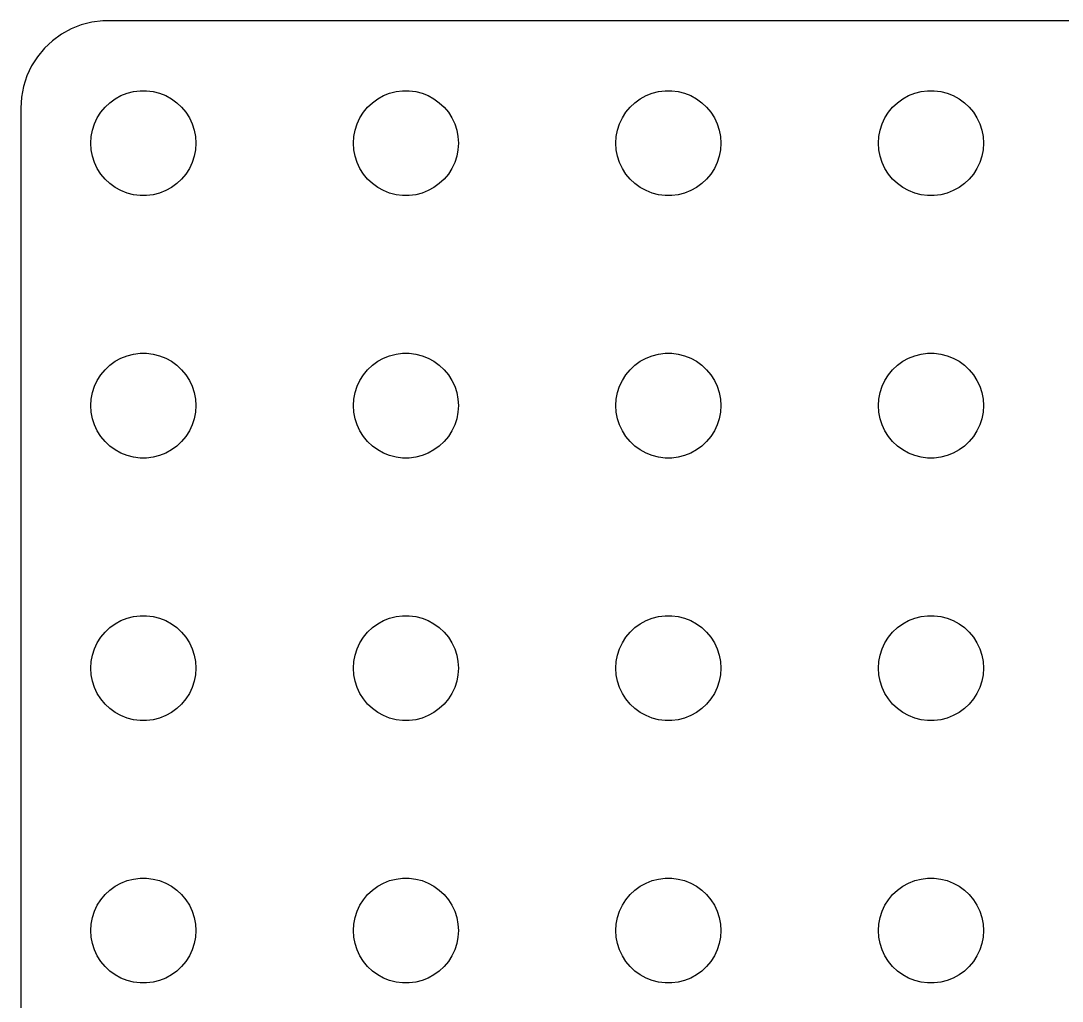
# Model space of a CAD drawing. Header units: metres. Extents: x -29.8 to 29.8, y -26 to 26.
# Drawn here: x -29.75 to 0, y -2.02 to 26 of the extents above; entities that cross this region are included whole.
import ezdxf

# ---------------------------------------------------------------- set-up
doc = ezdxf.new("R2010")
doc.units = ezdxf.units.M

msp = doc.modelspace()

# ---------------------------------------------------------------- linework, layer by layer
for p, q in [((-27.7184, 25.9557), (-28.0225, 25.8776)), ((-27.407, 25.9951), (-27.7184, 25.9557)), ((27.407, 25.9951), (-27.407, 25.9951)), ((-28.5896, 25.6108), (-28.8436, 25.4263)), ((-28.3144, 25.7621), (-28.5896, 25.6108)), ((-28.0225, 25.8776), (-28.3144, 25.7621)), ((-28.8436, 25.4263), (-29.0724, 25.2114)), ((-29.0724, 25.2114), (-29.2725, 24.9695)), ((-29.4408, 24.7044), (-29.5744, 24.4203)), ((-29.2725, 24.9695), (-29.4408, 24.7044)), ((-29.5744, 24.4203), (-29.6714, 24.1217)), ((-29.6714, 24.1217), (-29.7303, 23.8133)), ((-29.7303, 23.8133), (-29.75, 23.5)), ((-27.0537, 23.7665), (-26.8887, 23.8572)), ((-26.8887, 23.8572), (-26.7135, 23.9266)), ((-26.7135, 23.9266), (-26.5311, 23.9734)), ((-26.5311, 23.9734), (-26.3442, 23.997)), ((-26.3442, 23.997), (-26.1558, 23.997)), ((-26.1558, 23.997), (-25.9689, 23.9734)), ((-25.9689, 23.9734), (-25.7865, 23.9266)), ((-25.7865, 23.9266), (-25.6113, 23.8572)), ((-25.6113, 23.8572), (-25.4463, 23.7665)), ((-19.5537, 23.7665), (-19.3887, 23.8572)), ((-19.3887, 23.8572), (-19.2135, 23.9266)), ((-19.2135, 23.9266), (-19.0311, 23.9734)), ((-19.0311, 23.9734), (-18.8442, 23.997)), ((-18.8442, 23.997), (-18.6558, 23.997)), ((-18.6558, 23.997), (-18.4689, 23.9734)), ((-18.4689, 23.9734), (-18.2865, 23.9266)), ((-18.2865, 23.9266), (-18.1113, 23.8572)), ((-18.1113, 23.8572), (-17.9463, 23.7665)), ((-12.0537, 23.7665), (-11.8887, 23.8572)), ((-11.8887, 23.8572), (-11.7135, 23.9266)), ((-11.7135, 23.9266), (-11.5311, 23.9734)), ((-11.5311, 23.9734), (-11.3442, 23.997)), ((-11.3442, 23.997), (-11.1558, 23.997)), ((-11.1558, 23.997), (-10.9689, 23.9734)), ((-10.9689, 23.9734), (-10.7865, 23.9266)), ((-10.7865, 23.9266), (-10.6113, 23.8572)), ((-10.6113, 23.8572), (-10.4463, 23.7665)), ((-4.55373, 23.7665), (-4.38866, 23.8572)), ((-4.38866, 23.8572), (-4.21352, 23.9266)), ((-4.21352, 23.9266), (-4.03107, 23.9734)), ((-4.03107, 23.9734), (-3.84418, 23.997)), ((-3.84418, 23.997), (-3.65581, 23.997)), ((-3.65581, 23.997), (-3.46892, 23.9734)), ((-3.46892, 23.9734), (-3.28647, 23.9266)), ((-3.28647, 23.9266), (-3.11133, 23.8572)), ((-3.11133, 23.8572), (-2.94626, 23.7665)), ((-27.4635, 23.3817), (-27.3434, 23.5268)), ((-27.3434, 23.5268), (-27.2061, 23.6558)), ((-27.2061, 23.6558), (-27.0537, 23.7665)), ((-25.4463, 23.7665), (-25.2939, 23.6558)), ((-25.2939, 23.6558), (-25.1565, 23.5268)), ((-25.1565, 23.5268), (-25.0365, 23.3817)), ((-19.9635, 23.3817), (-19.8434, 23.5268)), ((-19.8434, 23.5268), (-19.7061, 23.6558)), ((-19.7061, 23.6558), (-19.5537, 23.7665)), ((-17.9463, 23.7665), (-17.7939, 23.6558)), ((-17.7939, 23.6558), (-17.6565, 23.5268)), ((-17.6565, 23.5268), (-17.5365, 23.3817)), ((-12.4635, 23.3817), (-12.3434, 23.5268)), ((-12.3434, 23.5268), (-12.2061, 23.6558)), ((-12.2061, 23.6558), (-12.0537, 23.7665)), ((-10.4463, 23.7665), (-10.2939, 23.6558)), ((-10.2939, 23.6558), (-10.1565, 23.5268)), ((-10.1565, 23.5268), (-10.0365, 23.3817)), ((-4.96352, 23.3817), (-4.84344, 23.5268)), ((-4.84344, 23.5268), (-4.70613, 23.6558)), ((-4.70613, 23.6558), (-4.55373, 23.7665)), ((-2.94626, 23.7665), (-2.79385, 23.6558)), ((-2.79385, 23.6558), (-2.65654, 23.5268)), ((-2.65654, 23.5268), (-2.53647, 23.3817)), ((-29.75, 23.5), (-29.75, -23.5)), ((-27.6447, 23.0522), (-27.5645, 23.2226)), ((-27.5645, 23.2226), (-27.4635, 23.3817)), ((-25.0365, 23.3817), (-24.9355, 23.2226)), ((-24.9355, 23.2226), (-24.8553, 23.0522)), ((-20.1447, 23.0522), (-20.0645, 23.2226)), ((-20.0645, 23.2226), (-19.9635, 23.3817)), ((-17.5365, 23.3817), (-17.4355, 23.2226)), ((-17.4355, 23.2226), (-17.3553, 23.0522)), ((-12.6447, 23.0522), (-12.5645, 23.2226)), ((-12.5645, 23.2226), (-12.4635, 23.3817)), ((-10.0365, 23.3817), (-9.93553, 23.2226)), ((-9.93553, 23.2226), (-9.85533, 23.0522)), ((-5.14465, 23.0522), (-5.06445, 23.2226)), ((-5.06445, 23.2226), (-4.96352, 23.3817)), ((-2.53647, 23.3817), (-2.43553, 23.2226)), ((-2.43553, 23.2226), (-2.35533, 23.0522)), ((-27.7029, 22.873), (-27.6447, 23.0522)), ((-24.8553, 23.0522), (-24.7971, 22.873)), ((-20.2029, 22.873), (-20.1447, 23.0522)), ((-17.3553, 23.0522), (-17.2971, 22.873)), ((-12.7029, 22.873), (-12.6447, 23.0522)), ((-9.85533, 23.0522), (-9.79712, 22.873)), ((-5.20287, 22.873), (-5.14465, 23.0522)), ((-2.35533, 23.0522), (-2.29712, 22.873)), ((-27.75, 22.5), (-27.7382, 22.688)), ((-27.7382, 22.688), (-27.7029, 22.873)), ((-24.7971, 22.873), (-24.7618, 22.688)), ((-24.7618, 22.688), (-24.75, 22.5)), ((-20.25, 22.5), (-20.2382, 22.688)), ((-20.2382, 22.688), (-20.2029, 22.873)), ((-17.2971, 22.873), (-17.2618, 22.688)), ((-17.2618, 22.688), (-17.25, 22.5)), ((-12.75, 22.5), (-12.7382, 22.688)), ((-12.7382, 22.688), (-12.7029, 22.873)), ((-9.79712, 22.873), (-9.76183, 22.688)), ((-9.76183, 22.688), (-9.75, 22.5)), ((-5.25, 22.5), (-5.23816, 22.688)), ((-5.23816, 22.688), (-5.20287, 22.873)), ((-2.29712, 22.873), (-2.26183, 22.688)), ((-2.26183, 22.688), (-2.25, 22.5)), ((-27.7382, 22.312), (-27.75, 22.5)), ((-24.75, 22.5), (-24.7618, 22.312)), ((-20.2382, 22.312), (-20.25, 22.5)), ((-17.25, 22.5), (-17.2618, 22.312)), ((-12.7382, 22.312), (-12.75, 22.5)), ((-9.75, 22.5), (-9.76183, 22.312)), ((-5.23816, 22.312), (-5.25, 22.5)), ((-2.25, 22.5), (-2.26183, 22.312)), ((-27.7029, 22.127), (-27.7382, 22.312)), ((-27.6447, 21.9478), (-27.7029, 22.127)), ((-24.7971, 22.127), (-24.8553, 21.9478)), ((-24.7618, 22.312), (-24.7971, 22.127)), ((-20.2029, 22.127), (-20.2382, 22.312)), ((-20.1447, 21.9478), (-20.2029, 22.127)), ((-17.2971, 22.127), (-17.3553, 21.9478)), ((-17.2618, 22.312), (-17.2971, 22.127)), ((-12.7029, 22.127), (-12.7382, 22.312)), ((-12.6447, 21.9478), (-12.7029, 22.127)), ((-9.79712, 22.127), (-9.85533, 21.9478)), ((-9.76183, 22.312), (-9.79712, 22.127)), ((-5.20287, 22.127), (-5.23816, 22.312)), ((-5.14465, 21.9478), (-5.20287, 22.127)), ((-2.29712, 22.127), (-2.35533, 21.9478)), ((-2.26183, 22.312), (-2.29712, 22.127)), ((-27.5645, 21.7774), (-27.6447, 21.9478)), ((-27.4635, 21.6183), (-27.5645, 21.7774)), ((-24.9355, 21.7774), (-25.0365, 21.6183)), ((-24.8553, 21.9478), (-24.9355, 21.7774)), ((-20.0645, 21.7774), (-20.1447, 21.9478)), ((-19.9635, 21.6183), (-20.0645, 21.7774)), ((-17.4355, 21.7774), (-17.5365, 21.6183)), ((-17.3553, 21.9478), (-17.4355, 21.7774)), ((-12.5645, 21.7774), (-12.6447, 21.9478)), ((-12.4635, 21.6183), (-12.5645, 21.7774)), ((-9.93553, 21.7774), (-10.0365, 21.6183)), ((-9.85533, 21.9478), (-9.93553, 21.7774)), ((-5.06445, 21.7774), (-5.14465, 21.9478)), ((-4.96352, 21.6183), (-5.06445, 21.7774)), ((-2.43553, 21.7774), (-2.53647, 21.6183)), ((-2.35533, 21.9478), (-2.43553, 21.7774)), ((-27.3434, 21.4732), (-27.4635, 21.6183)), ((-27.2061, 21.3442), (-27.3434, 21.4732)), ((-25.1565, 21.4732), (-25.2939, 21.3442)), ((-25.0365, 21.6183), (-25.1565, 21.4732)), ((-19.8434, 21.4732), (-19.9635, 21.6183)), ((-19.7061, 21.3442), (-19.8434, 21.4732)), ((-17.6565, 21.4732), (-17.7939, 21.3442)), ((-17.5365, 21.6183), (-17.6565, 21.4732)), ((-12.3434, 21.4732), (-12.4635, 21.6183)), ((-12.2061, 21.3442), (-12.3434, 21.4732)), ((-10.1565, 21.4732), (-10.2939, 21.3442)), ((-10.0365, 21.6183), (-10.1565, 21.4732)), ((-4.84344, 21.4732), (-4.96352, 21.6183)), ((-4.70613, 21.3442), (-4.84344, 21.4732)), ((-2.65654, 21.4732), (-2.79385, 21.3442)), ((-2.53647, 21.6183), (-2.65654, 21.4732)), ((-27.0537, 21.2335), (-27.2061, 21.3442)), ((-26.8887, 21.1427), (-27.0537, 21.2335)), ((-26.7135, 21.0734), (-26.8887, 21.1427)), ((-25.6113, 21.1427), (-25.7865, 21.0734)), ((-25.4463, 21.2335), (-25.6113, 21.1427)), ((-25.2939, 21.3442), (-25.4463, 21.2335)), ((-19.5537, 21.2335), (-19.7061, 21.3442)), ((-19.3887, 21.1427), (-19.5537, 21.2335)), ((-19.2135, 21.0734), (-19.3887, 21.1427)), ((-18.1113, 21.1427), (-18.2865, 21.0734)), ((-17.9463, 21.2335), (-18.1113, 21.1427)), ((-17.7939, 21.3442), (-17.9463, 21.2335)), ((-12.0537, 21.2335), (-12.2061, 21.3442)), ((-11.8887, 21.1427), (-12.0537, 21.2335)), ((-11.7135, 21.0734), (-11.8887, 21.1427)), ((-10.6113, 21.1427), (-10.7865, 21.0734)), ((-10.4463, 21.2335), (-10.6113, 21.1427)), ((-10.2939, 21.3442), (-10.4463, 21.2335)), ((-4.55373, 21.2335), (-4.70613, 21.3442)), ((-4.38866, 21.1427), (-4.55373, 21.2335)), ((-4.21352, 21.0734), (-4.38866, 21.1427)), ((-3.11133, 21.1427), (-3.28647, 21.0734)), ((-2.94626, 21.2335), (-3.11133, 21.1427)), ((-2.79385, 21.3442), (-2.94626, 21.2335)), ((-26.5311, 21.0266), (-26.7135, 21.0734)), ((-26.3442, 21.003), (-26.5311, 21.0266)), ((-26.1558, 21.003), (-26.3442, 21.003)), ((-25.9689, 21.0266), (-26.1558, 21.003)), ((-25.7865, 21.0734), (-25.9689, 21.0266)), ((-19.0311, 21.0266), (-19.2135, 21.0734)), ((-18.8442, 21.003), (-19.0311, 21.0266)), ((-18.6558, 21.003), (-18.8442, 21.003)), ((-18.4689, 21.0266), (-18.6558, 21.003)), ((-18.2865, 21.0734), (-18.4689, 21.0266)), ((-11.5311, 21.0266), (-11.7135, 21.0734)), ((-11.3442, 21.003), (-11.5311, 21.0266)), ((-11.1558, 21.003), (-11.3442, 21.003)), ((-10.9689, 21.0266), (-11.1558, 21.003)), ((-10.7865, 21.0734), (-10.9689, 21.0266)), ((-4.03107, 21.0266), (-4.21352, 21.0734)), ((-3.84418, 21.003), (-4.03107, 21.0266)), ((-3.65581, 21.003), (-3.84418, 21.003)), ((-3.46892, 21.0266), (-3.65581, 21.003)), ((-3.28647, 21.0734), (-3.46892, 21.0266)), ((-26.8887, 16.3572), (-26.7135, 16.4266)), ((-26.7135, 16.4266), (-26.5311, 16.4734)), ((-26.5311, 16.4734), (-26.3442, 16.497)), ((-26.3442, 16.497), (-26.1558, 16.497)), ((-26.1558, 16.497), (-25.9689, 16.4734)), ((-25.9689, 16.4734), (-25.7865, 16.4266)), ((-25.7865, 16.4266), (-25.6113, 16.3572)), ((-19.3887, 16.3572), (-19.2135, 16.4266)), ((-19.2135, 16.4266), (-19.0311, 16.4734)), ((-19.0311, 16.4734), (-18.8442, 16.497)), ((-18.8442, 16.497), (-18.6558, 16.497)), ((-18.6558, 16.497), (-18.4689, 16.4734)), ((-18.4689, 16.4734), (-18.2865, 16.4266)), ((-18.2865, 16.4266), (-18.1113, 16.3572)), ((-11.8887, 16.3572), (-11.7135, 16.4266)), ((-11.7135, 16.4266), (-11.5311, 16.4734)), ((-11.5311, 16.4734), (-11.3442, 16.497)), ((-11.3442, 16.497), (-11.1558, 16.497)), ((-11.1558, 16.497), (-10.9689, 16.4734)), ((-10.9689, 16.4734), (-10.7865, 16.4266)), ((-10.7865, 16.4266), (-10.6113, 16.3572)), ((-4.38866, 16.3572), (-4.21352, 16.4266)), ((-4.21352, 16.4266), (-4.03107, 16.4734)), ((-4.03107, 16.4734), (-3.84418, 16.497)), ((-3.84418, 16.497), (-3.65581, 16.497)), ((-3.65581, 16.497), (-3.46892, 16.4734)), ((-3.46892, 16.4734), (-3.28647, 16.4266)), ((-3.28647, 16.4266), (-3.11133, 16.3572)), ((-27.3434, 16.0268), (-27.2061, 16.1558)), ((-27.2061, 16.1558), (-27.0537, 16.2665)), ((-27.0537, 16.2665), (-26.8887, 16.3572)), ((-25.6113, 16.3572), (-25.4463, 16.2665)), ((-25.4463, 16.2665), (-25.2939, 16.1558)), ((-25.2939, 16.1558), (-25.1565, 16.0268)), ((-19.8434, 16.0268), (-19.7061, 16.1558)), ((-19.7061, 16.1558), (-19.5537, 16.2665)), ((-19.5537, 16.2665), (-19.3887, 16.3572)), ((-18.1113, 16.3572), (-17.9463, 16.2665)), ((-17.9463, 16.2665), (-17.7939, 16.1558)), ((-17.7939, 16.1558), (-17.6565, 16.0268)), ((-12.3434, 16.0268), (-12.2061, 16.1558)), ((-12.2061, 16.1558), (-12.0537, 16.2665)), ((-12.0537, 16.2665), (-11.8887, 16.3572)), ((-10.6113, 16.3572), (-10.4463, 16.2665)), ((-10.4463, 16.2665), (-10.2939, 16.1558)), ((-10.2939, 16.1558), (-10.1565, 16.0268)), ((-4.84344, 16.0268), (-4.70613, 16.1558)), ((-4.70613, 16.1558), (-4.55373, 16.2665)), ((-4.55373, 16.2665), (-4.38866, 16.3572)), ((-3.11133, 16.3572), (-2.94626, 16.2665)), ((-2.94626, 16.2665), (-2.79385, 16.1558)), ((-2.79385, 16.1558), (-2.65654, 16.0268)), ((-27.5645, 15.7226), (-27.4635, 15.8817)), ((-27.4635, 15.8817), (-27.3434, 16.0268)), ((-25.1565, 16.0268), (-25.0365, 15.8817)), ((-25.0365, 15.8817), (-24.9355, 15.7226)), ((-20.0645, 15.7226), (-19.9635, 15.8817)), ((-19.9635, 15.8817), (-19.8434, 16.0268)), ((-17.6565, 16.0268), (-17.5365, 15.8817)), ((-17.5365, 15.8817), (-17.4355, 15.7226)), ((-12.5645, 15.7226), (-12.4635, 15.8817)), ((-12.4635, 15.8817), (-12.3434, 16.0268)), ((-10.1565, 16.0268), (-10.0365, 15.8817)), ((-10.0365, 15.8817), (-9.93553, 15.7226)), ((-5.06445, 15.7226), (-4.96352, 15.8817)), ((-4.96352, 15.8817), (-4.84344, 16.0268)), ((-2.65654, 16.0268), (-2.53647, 15.8817)), ((-2.53647, 15.8817), (-2.43553, 15.7226)), ((-27.7029, 15.373), (-27.6447, 15.5522)), ((-27.6447, 15.5522), (-27.5645, 15.7226)), ((-24.9355, 15.7226), (-24.8553, 15.5522)), ((-24.8553, 15.5522), (-24.7971, 15.373)), ((-20.2029, 15.373), (-20.1447, 15.5522)), ((-20.1447, 15.5522), (-20.0645, 15.7226)), ((-17.4355, 15.7226), (-17.3553, 15.5522)), ((-17.3553, 15.5522), (-17.2971, 15.373)), ((-12.7029, 15.373), (-12.6447, 15.5522)), ((-12.6447, 15.5522), (-12.5645, 15.7226)), ((-9.93553, 15.7226), (-9.85533, 15.5522)), ((-9.85533, 15.5522), (-9.79712, 15.373)), ((-5.20287, 15.373), (-5.14465, 15.5522)), ((-5.14465, 15.5522), (-5.06445, 15.7226)), ((-2.43553, 15.7226), (-2.35533, 15.5522)), ((-2.35533, 15.5522), (-2.29712, 15.373)), ((-27.75, 15), (-27.7382, 15.188)), ((-27.7382, 15.188), (-27.7029, 15.373)), ((-24.7971, 15.373), (-24.7618, 15.188)), ((-24.7618, 15.188), (-24.75, 15)), ((-20.25, 15), (-20.2382, 15.188)), ((-20.2382, 15.188), (-20.2029, 15.373)), ((-17.2971, 15.373), (-17.2618, 15.188)), ((-17.2618, 15.188), (-17.25, 15)), ((-12.75, 15), (-12.7382, 15.188)), ((-12.7382, 15.188), (-12.7029, 15.373)), ((-9.79712, 15.373), (-9.76183, 15.188)), ((-9.76183, 15.188), (-9.75, 15)), ((-5.25, 15), (-5.23816, 15.188)), ((-5.23816, 15.188), (-5.20287, 15.373)), ((-2.29712, 15.373), (-2.26183, 15.188)), ((-2.26183, 15.188), (-2.25, 15)), ((-27.7382, 14.812), (-27.75, 15)), ((-24.75, 15), (-24.7618, 14.812)), ((-20.2382, 14.812), (-20.25, 15)), ((-17.25, 15), (-17.2618, 14.812)), ((-12.7382, 14.812), (-12.75, 15)), ((-9.75, 15), (-9.76183, 14.812)), ((-5.23816, 14.812), (-5.25, 15)), ((-2.25, 15), (-2.26183, 14.812)), ((-27.7029, 14.627), (-27.7382, 14.812)), ((-27.6447, 14.4478), (-27.7029, 14.627)), ((-24.7971, 14.627), (-24.8553, 14.4478)), ((-24.7618, 14.812), (-24.7971, 14.627)), ((-20.2029, 14.627), (-20.2382, 14.812)), ((-20.1447, 14.4478), (-20.2029, 14.627)), ((-17.2971, 14.627), (-17.3553, 14.4478)), ((-17.2618, 14.812), (-17.2971, 14.627)), ((-12.7029, 14.627), (-12.7382, 14.812)), ((-12.6447, 14.4478), (-12.7029, 14.627)), ((-9.79712, 14.627), (-9.85533, 14.4478)), ((-9.76183, 14.812), (-9.79712, 14.627)), ((-5.20287, 14.627), (-5.23816, 14.812)), ((-5.14465, 14.4478), (-5.20287, 14.627)), ((-2.29712, 14.627), (-2.35533, 14.4478)), ((-2.26183, 14.812), (-2.29712, 14.627)), ((-27.5645, 14.2774), (-27.6447, 14.4478)), ((-24.8553, 14.4478), (-24.9355, 14.2774)), ((-20.0645, 14.2774), (-20.1447, 14.4478)), ((-17.3553, 14.4478), (-17.4355, 14.2774)), ((-12.5645, 14.2774), (-12.6447, 14.4478)), ((-9.85533, 14.4478), (-9.93553, 14.2774)), ((-5.06445, 14.2774), (-5.14465, 14.4478)), ((-2.35533, 14.4478), (-2.43553, 14.2774)), ((-27.4635, 14.1183), (-27.5645, 14.2774)), ((-27.3434, 13.9732), (-27.4635, 14.1183)), ((-25.0365, 14.1183), (-25.1565, 13.9732)), ((-24.9355, 14.2774), (-25.0365, 14.1183)), ((-19.9635, 14.1183), (-20.0645, 14.2774)), ((-19.8434, 13.9732), (-19.9635, 14.1183)), ((-17.5365, 14.1183), (-17.6565, 13.9732)), ((-17.4355, 14.2774), (-17.5365, 14.1183)), ((-12.4635, 14.1183), (-12.5645, 14.2774)), ((-12.3434, 13.9732), (-12.4635, 14.1183)), ((-10.0365, 14.1183), (-10.1565, 13.9732)), ((-9.93553, 14.2774), (-10.0365, 14.1183)), ((-4.96352, 14.1183), (-5.06445, 14.2774)), ((-4.84344, 13.9732), (-4.96352, 14.1183)), ((-2.53647, 14.1183), (-2.65654, 13.9732)), ((-2.43553, 14.2774), (-2.53647, 14.1183)), ((-27.2061, 13.8442), (-27.3434, 13.9732)), ((-27.0537, 13.7335), (-27.2061, 13.8442)), ((-26.8887, 13.6427), (-27.0537, 13.7335)), ((-25.4463, 13.7335), (-25.6113, 13.6427)), ((-25.2939, 13.8442), (-25.4463, 13.7335)), ((-25.1565, 13.9732), (-25.2939, 13.8442)), ((-19.7061, 13.8442), (-19.8434, 13.9732)), ((-19.5537, 13.7335), (-19.7061, 13.8442)), ((-19.3887, 13.6427), (-19.5537, 13.7335)), ((-17.9463, 13.7335), (-18.1113, 13.6427)), ((-17.7939, 13.8442), (-17.9463, 13.7335)), ((-17.6565, 13.9732), (-17.7939, 13.8442)), ((-12.2061, 13.8442), (-12.3434, 13.9732)), ((-12.0537, 13.7335), (-12.2061, 13.8442)), ((-11.8887, 13.6427), (-12.0537, 13.7335)), ((-10.4463, 13.7335), (-10.6113, 13.6427)), ((-10.2939, 13.8442), (-10.4463, 13.7335)), ((-10.1565, 13.9732), (-10.2939, 13.8442)), ((-4.70613, 13.8442), (-4.84344, 13.9732)), ((-4.55373, 13.7335), (-4.70613, 13.8442)), ((-4.38866, 13.6427), (-4.55373, 13.7335)), ((-2.94626, 13.7335), (-3.11133, 13.6427)), ((-2.79385, 13.8442), (-2.94626, 13.7335)), ((-2.65654, 13.9732), (-2.79385, 13.8442)), ((-26.7135, 13.5734), (-26.8887, 13.6427)), ((-26.5311, 13.5266), (-26.7135, 13.5734)), ((-26.3442, 13.5029), (-26.5311, 13.5266)), ((-26.1558, 13.5029), (-26.3442, 13.5029)), ((-25.9689, 13.5266), (-26.1558, 13.5029)), ((-25.7865, 13.5734), (-25.9689, 13.5266)), ((-25.6113, 13.6427), (-25.7865, 13.5734)), ((-19.2135, 13.5734), (-19.3887, 13.6427)), ((-19.0311, 13.5266), (-19.2135, 13.5734)), ((-18.8442, 13.5029), (-19.0311, 13.5266)), ((-18.6558, 13.5029), (-18.8442, 13.5029)), ((-18.4689, 13.5266), (-18.6558, 13.5029)), ((-18.2865, 13.5734), (-18.4689, 13.5266)), ((-18.1113, 13.6427), (-18.2865, 13.5734)), ((-11.7135, 13.5734), (-11.8887, 13.6427)), ((-11.5311, 13.5266), (-11.7135, 13.5734)), ((-11.3442, 13.5029), (-11.5311, 13.5266)), ((-11.1558, 13.5029), (-11.3442, 13.5029)), ((-10.9689, 13.5266), (-11.1558, 13.5029)), ((-10.7865, 13.5734), (-10.9689, 13.5266)), ((-10.6113, 13.6427), (-10.7865, 13.5734)), ((-4.21352, 13.5734), (-4.38866, 13.6427)), ((-4.03107, 13.5266), (-4.21352, 13.5734)), ((-3.84418, 13.5029), (-4.03107, 13.5266)), ((-3.65581, 13.5029), (-3.84418, 13.5029)), ((-3.46892, 13.5266), (-3.65581, 13.5029)), ((-3.28647, 13.5734), (-3.46892, 13.5266)), ((-3.11133, 13.6427), (-3.28647, 13.5734)), ((-26.8887, 8.85724), (-26.7135, 8.92657)), ((-26.7135, 8.92657), (-26.5311, 8.97342)), ((-26.5311, 8.97342), (-26.3442, 8.99704)), ((-26.3442, 8.99704), (-26.1558, 8.99704)), ((-26.1558, 8.99704), (-25.9689, 8.97342)), ((-25.9689, 8.97342), (-25.7865, 8.92657)), ((-25.7865, 8.92657), (-25.6113, 8.85724)), ((-19.3887, 8.85724), (-19.2135, 8.92657)), ((-19.2135, 8.92657), (-19.0311, 8.97342)), ((-19.0311, 8.97342), (-18.8442, 8.99704)), ((-18.8442, 8.99704), (-18.6558, 8.99704)), ((-18.6558, 8.99704), (-18.4689, 8.97342)), ((-18.4689, 8.97342), (-18.2865, 8.92657)), ((-18.2865, 8.92657), (-18.1113, 8.85724)), ((-11.8887, 8.85724), (-11.7135, 8.92657)), ((-11.7135, 8.92657), (-11.5311, 8.97342)), ((-11.5311, 8.97342), (-11.3442, 8.99704)), ((-11.3442, 8.99704), (-11.1558, 8.99704)), ((-11.1558, 8.99704), (-10.9689, 8.97342)), ((-10.9689, 8.97342), (-10.7865, 8.92657)), ((-10.7865, 8.92657), (-10.6113, 8.85724)), ((-4.38866, 8.85724), (-4.21352, 8.92657)), ((-4.21352, 8.92657), (-4.03107, 8.97342)), ((-4.03107, 8.97342), (-3.84418, 8.99704)), ((-3.84418, 8.99704), (-3.65581, 8.99704)), ((-3.65581, 8.99704), (-3.46892, 8.97342)), ((-3.46892, 8.97342), (-3.28647, 8.92657)), ((-3.28647, 8.92657), (-3.11133, 8.85724)), ((-27.3434, 8.52681), (-27.2061, 8.65576)), ((-27.2061, 8.65576), (-27.0537, 8.76648)), ((-27.0537, 8.76648), (-26.8887, 8.85724)), ((-25.6113, 8.85724), (-25.4463, 8.76648)), ((-25.4463, 8.76648), (-25.2939, 8.65576)), ((-25.2939, 8.65576), (-25.1565, 8.52681)), ((-19.8434, 8.52681), (-19.7061, 8.65576)), ((-19.7061, 8.65576), (-19.5537, 8.76648)), ((-19.5537, 8.76648), (-19.3887, 8.85724)), ((-18.1113, 8.85724), (-17.9463, 8.76648)), ((-17.9463, 8.76648), (-17.7939, 8.65576)), ((-17.7939, 8.65576), (-17.6565, 8.52681)), ((-12.3434, 8.52681), (-12.2061, 8.65576)), ((-12.2061, 8.65576), (-12.0537, 8.76648)), ((-12.0537, 8.76648), (-11.8887, 8.85724)), ((-10.6113, 8.85724), (-10.4463, 8.76648)), ((-10.4463, 8.76648), (-10.2939, 8.65576)), ((-10.2939, 8.65576), (-10.1565, 8.52681)), ((-4.84344, 8.52681), (-4.70613, 8.65576)), ((-4.70613, 8.65576), (-4.55373, 8.76648)), ((-4.55373, 8.76648), (-4.38866, 8.85724)), ((-3.11133, 8.85724), (-2.94626, 8.76648)), ((-2.94626, 8.76648), (-2.79385, 8.65576)), ((-2.79385, 8.65576), (-2.65654, 8.52681)), ((-27.5645, 8.22263), (-27.4635, 8.38167)), ((-27.4635, 8.38167), (-27.3434, 8.52681)), ((-25.1565, 8.52681), (-25.0365, 8.38167)), ((-25.0365, 8.38167), (-24.9355, 8.22263)), ((-20.0645, 8.22263), (-19.9635, 8.38167)), ((-19.9635, 8.38167), (-19.8434, 8.52681)), ((-17.6565, 8.52681), (-17.5365, 8.38167)), ((-17.5365, 8.38167), (-17.4355, 8.22263)), ((-12.5645, 8.22263), (-12.4635, 8.38167)), ((-12.4635, 8.38167), (-12.3434, 8.52681)), ((-10.1565, 8.52681), (-10.0365, 8.38167)), ((-10.0365, 8.38167), (-9.93553, 8.22263)), ((-5.06445, 8.22263), (-4.96352, 8.38167)), ((-4.96352, 8.38167), (-4.84344, 8.52681)), ((-2.65654, 8.52681), (-2.53647, 8.38167)), ((-2.53647, 8.38167), (-2.43553, 8.22263)), ((-27.7029, 7.87303), (-27.6447, 8.05219)), ((-27.6447, 8.05219), (-27.5645, 8.22263)), ((-24.9355, 8.22263), (-24.8553, 8.05219)), ((-24.8553, 8.05219), (-24.7971, 7.87303)), ((-20.2029, 7.87303), (-20.1447, 8.05219)), ((-20.1447, 8.05219), (-20.0645, 8.22263)), ((-17.4355, 8.22263), (-17.3553, 8.05219)), ((-17.3553, 8.05219), (-17.2971, 7.87303)), ((-12.7029, 7.87303), (-12.6447, 8.05219)), ((-12.6447, 8.05219), (-12.5645, 8.22263)), ((-9.93553, 8.22263), (-9.85533, 8.05219)), ((-9.85533, 8.05219), (-9.79712, 7.87303)), ((-5.20287, 7.87303), (-5.14465, 8.05219)), ((-5.14465, 8.05219), (-5.06445, 8.22263)), ((-2.43553, 8.22263), (-2.35533, 8.05219)), ((-2.35533, 8.05219), (-2.29712, 7.87303)), ((-27.7382, 7.68799), (-27.7029, 7.87303)), ((-24.7971, 7.87303), (-24.7618, 7.68799)), ((-20.2382, 7.68799), (-20.2029, 7.87303)), ((-17.2971, 7.87303), (-17.2618, 7.68799)), ((-12.7382, 7.68799), (-12.7029, 7.87303)), ((-9.79712, 7.87303), (-9.76183, 7.68799)), ((-5.23816, 7.68799), (-5.20287, 7.87303)), ((-2.29712, 7.87303), (-2.26183, 7.68799)), ((-27.75, 7.5), (-27.7382, 7.68799)), ((-27.7382, 7.312), (-27.75, 7.5)), ((-24.7618, 7.68799), (-24.75, 7.5)), ((-24.75, 7.5), (-24.7618, 7.312)), ((-20.25, 7.5), (-20.2382, 7.68799)), ((-20.2382, 7.312), (-20.25, 7.5)), ((-17.2618, 7.68799), (-17.25, 7.5)), ((-17.25, 7.5), (-17.2618, 7.312)), ((-12.75, 7.5), (-12.7382, 7.68799)), ((-12.7382, 7.312), (-12.75, 7.5)), ((-9.76183, 7.68799), (-9.75, 7.5)), ((-9.75, 7.5), (-9.76183, 7.312)), ((-5.25, 7.5), (-5.23816, 7.68799)), ((-5.23816, 7.312), (-5.25, 7.5)), ((-2.26183, 7.68799), (-2.25, 7.5)), ((-2.25, 7.5), (-2.26183, 7.312)), ((-27.7029, 7.12695), (-27.7382, 7.312)), ((-24.7618, 7.312), (-24.7971, 7.12695)), ((-20.2029, 7.12695), (-20.2382, 7.312)), ((-17.2618, 7.312), (-17.2971, 7.12695)), ((-12.7029, 7.12695), (-12.7382, 7.312)), ((-9.76183, 7.312), (-9.79712, 7.12695)), ((-5.20287, 7.12695), (-5.23816, 7.312)), ((-2.26183, 7.312), (-2.29712, 7.12695)), ((-27.6447, 6.9478), (-27.7029, 7.12695)), ((-27.5645, 6.77736), (-27.6447, 6.9478)), ((-24.8553, 6.9478), (-24.9355, 6.77736)), ((-24.7971, 7.12695), (-24.8553, 6.9478)), ((-20.1447, 6.9478), (-20.2029, 7.12695)), ((-20.0645, 6.77736), (-20.1447, 6.9478)), ((-17.3553, 6.9478), (-17.4355, 6.77736)), ((-17.2971, 7.12695), (-17.3553, 6.9478)), ((-12.6447, 6.9478), (-12.7029, 7.12695)), ((-12.5645, 6.77736), (-12.6447, 6.9478)), ((-9.85533, 6.9478), (-9.93553, 6.77736)), ((-9.79712, 7.12695), (-9.85533, 6.9478)), ((-5.14465, 6.9478), (-5.20287, 7.12695)), ((-5.06445, 6.77736), (-5.14465, 6.9478)), ((-2.35533, 6.9478), (-2.43553, 6.77736)), ((-2.29712, 7.12695), (-2.35533, 6.9478)), ((-27.4635, 6.61832), (-27.5645, 6.77736)), ((-27.3434, 6.47318), (-27.4635, 6.61832)), ((-25.0365, 6.61832), (-25.1565, 6.47318)), ((-24.9355, 6.77736), (-25.0365, 6.61832)), ((-19.9635, 6.61832), (-20.0645, 6.77736)), ((-19.8434, 6.47318), (-19.9635, 6.61832)), ((-17.5365, 6.61832), (-17.6565, 6.47318)), ((-17.4355, 6.77736), (-17.5365, 6.61832)), ((-12.4635, 6.61832), (-12.5645, 6.77736)), ((-12.3434, 6.47318), (-12.4635, 6.61832)), ((-10.0365, 6.61832), (-10.1565, 6.47318)), ((-9.93553, 6.77736), (-10.0365, 6.61832)), ((-4.96352, 6.61832), (-5.06445, 6.77736)), ((-4.84344, 6.47318), (-4.96352, 6.61832)), ((-2.53647, 6.61832), (-2.65654, 6.47318)), ((-2.43553, 6.77736), (-2.53647, 6.61832)), ((-27.2061, 6.34422), (-27.3434, 6.47318)), ((-27.0537, 6.23351), (-27.2061, 6.34422)), ((-25.2939, 6.34422), (-25.4463, 6.23351)), ((-25.1565, 6.47318), (-25.2939, 6.34422)), ((-19.7061, 6.34422), (-19.8434, 6.47318)), ((-19.5537, 6.23351), (-19.7061, 6.34422)), ((-17.7939, 6.34422), (-17.9463, 6.23351)), ((-17.6565, 6.47318), (-17.7939, 6.34422)), ((-12.2061, 6.34422), (-12.3434, 6.47318)), ((-12.0537, 6.23351), (-12.2061, 6.34422)), ((-10.2939, 6.34422), (-10.4463, 6.23351)), ((-10.1565, 6.47318), (-10.2939, 6.34422)), ((-4.70613, 6.34422), (-4.84344, 6.47318)), ((-4.55373, 6.23351), (-4.70613, 6.34422)), ((-2.79385, 6.34422), (-2.94626, 6.23351)), ((-2.65654, 6.47318), (-2.79385, 6.34422)), ((-26.8887, 6.14275), (-27.0537, 6.23351)), ((-26.7135, 6.07341), (-26.8887, 6.14275)), ((-26.5311, 6.02657), (-26.7135, 6.07341)), ((-26.3442, 6.00294), (-26.5311, 6.02657)), ((-26.1558, 6.00294), (-26.3442, 6.00294)), ((-25.9689, 6.02657), (-26.1558, 6.00294)), ((-25.7865, 6.07341), (-25.9689, 6.02657)), ((-25.6113, 6.14275), (-25.7865, 6.07341)), ((-25.4463, 6.23351), (-25.6113, 6.14275)), ((-19.3887, 6.14275), (-19.5537, 6.23351)), ((-19.2135, 6.07341), (-19.3887, 6.14275)), ((-19.0311, 6.02657), (-19.2135, 6.07341)), ((-18.8442, 6.00294), (-19.0311, 6.02657)), ((-18.6558, 6.00294), (-18.8442, 6.00294)), ((-18.4689, 6.02657), (-18.6558, 6.00294)), ((-18.2865, 6.07341), (-18.4689, 6.02657)), ((-18.1113, 6.14275), (-18.2865, 6.07341)), ((-17.9463, 6.23351), (-18.1113, 6.14275)), ((-11.8887, 6.14275), (-12.0537, 6.23351)), ((-11.7135, 6.07341), (-11.8887, 6.14275)), ((-11.5311, 6.02657), (-11.7135, 6.07341)), ((-11.3442, 6.00294), (-11.5311, 6.02657)), ((-11.1558, 6.00294), (-11.3442, 6.00294)), ((-10.9689, 6.02657), (-11.1558, 6.00294)), ((-10.7865, 6.07341), (-10.9689, 6.02657)), ((-10.6113, 6.14275), (-10.7865, 6.07341)), ((-10.4463, 6.23351), (-10.6113, 6.14275)), ((-4.38866, 6.14275), (-4.55373, 6.23351)), ((-4.21352, 6.07341), (-4.38866, 6.14275)), ((-4.03107, 6.02657), (-4.21352, 6.07341)), ((-3.84418, 6.00294), (-4.03107, 6.02657)), ((-3.65581, 6.00294), (-3.84418, 6.00294)), ((-3.46892, 6.02657), (-3.65581, 6.00294)), ((-3.28647, 6.07341), (-3.46892, 6.02657)), ((-3.11133, 6.14275), (-3.28647, 6.07341)), ((-2.94626, 6.23351), (-3.11133, 6.14275)), ((-26.5311, 1.47342), (-26.3442, 1.49704)), ((-26.3442, 1.49704), (-26.1558, 1.49704)), ((-26.1558, 1.49704), (-25.9689, 1.47342)), ((-19.0311, 1.47342), (-18.8442, 1.49704)), ((-18.8442, 1.49704), (-18.6558, 1.49704)), ((-18.6558, 1.49704), (-18.4689, 1.47342)), ((-11.5311, 1.47342), (-11.3442, 1.49704)), ((-11.3442, 1.49704), (-11.1558, 1.49704)), ((-11.1558, 1.49704), (-10.9689, 1.47342)), ((-4.03107, 1.47342), (-3.84418, 1.49704)), ((-3.84418, 1.49704), (-3.65581, 1.49704)), ((-3.65581, 1.49704), (-3.46892, 1.47342)), ((-27.2061, 1.15576), (-27.0537, 1.26648)), ((-27.0537, 1.26648), (-26.8887, 1.35724)), ((-26.8887, 1.35724), (-26.7135, 1.42657)), ((-26.7135, 1.42657), (-26.5311, 1.47342)), ((-25.9689, 1.47342), (-25.7865, 1.42657)), ((-25.7865, 1.42657), (-25.6113, 1.35724)), ((-25.6113, 1.35724), (-25.4463, 1.26648)), ((-25.4463, 1.26648), (-25.2939, 1.15576)), ((-19.7061, 1.15576), (-19.5537, 1.26648)), ((-19.5537, 1.26648), (-19.3887, 1.35724)), ((-19.3887, 1.35724), (-19.2135, 1.42657)), ((-19.2135, 1.42657), (-19.0311, 1.47342)), ((-18.4689, 1.47342), (-18.2865, 1.42657)), ((-18.2865, 1.42657), (-18.1113, 1.35724)), ((-18.1113, 1.35724), (-17.9463, 1.26648)), ((-17.9463, 1.26648), (-17.7939, 1.15576)), ((-12.2061, 1.15576), (-12.0537, 1.26648)), ((-12.0537, 1.26648), (-11.8887, 1.35724)), ((-11.8887, 1.35724), (-11.7135, 1.42657)), ((-11.7135, 1.42657), (-11.5311, 1.47342)), ((-10.9689, 1.47342), (-10.7865, 1.42657)), ((-10.7865, 1.42657), (-10.6113, 1.35724)), ((-10.6113, 1.35724), (-10.4463, 1.26648)), ((-10.4463, 1.26648), (-10.2939, 1.15576)), ((-4.70613, 1.15576), (-4.55373, 1.26648)), ((-4.55373, 1.26648), (-4.38866, 1.35724)), ((-4.38866, 1.35724), (-4.21352, 1.42657)), ((-4.21352, 1.42657), (-4.03107, 1.47342)), ((-3.46892, 1.47342), (-3.28647, 1.42657)), ((-3.28647, 1.42657), (-3.11133, 1.35724)), ((-3.11133, 1.35724), (-2.94626, 1.26648)), ((-2.94626, 1.26648), (-2.79385, 1.15576)), ((-27.4635, 0.881668), (-27.3434, 1.02681)), ((-27.3434, 1.02681), (-27.2061, 1.15576)), ((-25.2939, 1.15576), (-25.1565, 1.02681)), ((-25.1565, 1.02681), (-25.0365, 0.881668)), ((-19.9635, 0.881668), (-19.8434, 1.02681)), ((-19.8434, 1.02681), (-19.7061, 1.15576)), ((-17.7939, 1.15576), (-17.6565, 1.02681)), ((-17.6565, 1.02681), (-17.5365, 0.881668)), ((-12.4635, 0.881668), (-12.3434, 1.02681)), ((-12.3434, 1.02681), (-12.2061, 1.15576)), ((-10.2939, 1.15576), (-10.1565, 1.02681)), ((-10.1565, 1.02681), (-10.0365, 0.881668)), ((-4.96352, 0.881668), (-4.84344, 1.02681)), ((-4.84344, 1.02681), (-4.70613, 1.15576)), ((-2.79385, 1.15576), (-2.65654, 1.02681)), ((-2.65654, 1.02681), (-2.53647, 0.881668)), ((-27.6447, 0.552185), (-27.5645, 0.722626)), ((-27.5645, 0.722626), (-27.4635, 0.881668)), ((-25.0365, 0.881668), (-24.9355, 0.722626)), ((-24.9355, 0.722626), (-24.8553, 0.552185)), ((-20.1447, 0.552185), (-20.0645, 0.722626)), ((-20.0645, 0.722626), (-19.9635, 0.881668)), ((-17.5365, 0.881668), (-17.4355, 0.722626)), ((-17.4355, 0.722626), (-17.3553, 0.552185)), ((-12.6447, 0.552185), (-12.5645, 0.722626)), ((-12.5645, 0.722626), (-12.4635, 0.881668)), ((-10.0365, 0.881668), (-9.93553, 0.722626)), ((-9.93553, 0.722626), (-9.85533, 0.552185)), ((-5.14465, 0.552185), (-5.06445, 0.722626)), ((-5.06445, 0.722626), (-4.96352, 0.881668)), ((-2.53647, 0.881668), (-2.43553, 0.722626)), ((-2.43553, 0.722626), (-2.35533, 0.552185)), ((-27.7382, 0.187988), (-27.7029, 0.373032)), ((-27.7029, 0.373032), (-27.6447, 0.552185)), ((-24.8553, 0.552185), (-24.7971, 0.373032)), ((-24.7971, 0.373032), (-24.7618, 0.187988)), ((-20.2382, 0.187988), (-20.2029, 0.373032)), ((-20.2029, 0.373032), (-20.1447, 0.552185)), ((-17.3553, 0.552185), (-17.2971, 0.373032)), ((-17.2971, 0.373032), (-17.2618, 0.187988)), ((-12.7382, 0.187988), (-12.7029, 0.373032)), ((-12.7029, 0.373032), (-12.6447, 0.552185)), ((-9.85533, 0.552185), (-9.79712, 0.373032)), ((-9.79712, 0.373032), (-9.76183, 0.187988)), ((-5.23816, 0.187988), (-5.20287, 0.373032)), ((-5.20287, 0.373032), (-5.14465, 0.552185)), ((-2.35533, 0.552185), (-2.29712, 0.373032)), ((-2.29712, 0.373032), (-2.26183, 0.187988)), ((-27.75, 0), (-27.7382, 0.187988)), ((-27.7382, -0.187988), (-27.75, 0)), ((-24.7618, 0.187988), (-24.75, 0)), ((-24.75, 0), (-24.7618, -0.187988)), ((-20.25, 0), (-20.2382, 0.187988)), ((-20.2382, -0.187988), (-20.25, 0)), ((-17.2618, 0.187988), (-17.25, 0)), ((-17.25, 0), (-17.2618, -0.187988)), ((-12.75, 0), (-12.7382, 0.187988)), ((-12.7382, -0.187988), (-12.75, 0)), ((-9.76183, 0.187988), (-9.75, 0)), ((-9.75, 0), (-9.76183, -0.187988)), ((-5.25, 0), (-5.23816, 0.187988)), ((-5.23816, -0.187988), (-5.25, 0)), ((-2.26183, 0.187988), (-2.25, 0)), ((-2.25, 0), (-2.26183, -0.187988)), ((-27.7029, -0.373032), (-27.7382, -0.187988)), ((-24.7618, -0.187988), (-24.7971, -0.373032)), ((-20.2029, -0.373032), (-20.2382, -0.187988)), ((-17.2618, -0.187988), (-17.2971, -0.373032)), ((-12.7029, -0.373032), (-12.7382, -0.187988)), ((-9.76183, -0.187988), (-9.79712, -0.373032)), ((-5.20287, -0.373032), (-5.23816, -0.187988)), ((-2.26183, -0.187988), (-2.29712, -0.373032)), ((-27.6447, -0.552185), (-27.7029, -0.373032)), ((-27.5645, -0.722626), (-27.6447, -0.552185)), ((-24.8553, -0.552185), (-24.9355, -0.722626)), ((-24.7971, -0.373032), (-24.8553, -0.552185)), ((-20.1447, -0.552185), (-20.2029, -0.373032)), ((-20.0645, -0.722626), (-20.1447, -0.552185)), ((-17.3553, -0.552185), (-17.4355, -0.722626)), ((-17.2971, -0.373032), (-17.3553, -0.552185)), ((-12.6447, -0.552185), (-12.7029, -0.373032)), ((-12.5645, -0.722626), (-12.6447, -0.552185)), ((-9.85533, -0.552185), (-9.93553, -0.722626)), ((-9.79712, -0.373032), (-9.85533, -0.552185)), ((-5.14465, -0.552185), (-5.20287, -0.373032)), ((-5.06445, -0.722626), (-5.14465, -0.552185)), ((-2.35533, -0.552185), (-2.43553, -0.722626)), ((-2.29712, -0.373032), (-2.35533, -0.552185)), ((-27.4635, -0.881668), (-27.5645, -0.722626)), ((-27.3434, -1.02681), (-27.4635, -0.881668)), ((-25.0365, -0.881668), (-25.1565, -1.02681)), ((-24.9355, -0.722626), (-25.0365, -0.881668)), ((-19.9635, -0.881668), (-20.0645, -0.722626)), ((-19.8434, -1.02681), (-19.9635, -0.881668)), ((-17.5365, -0.881668), (-17.6565, -1.02681)), ((-17.4355, -0.722626), (-17.5365, -0.881668)), ((-12.4635, -0.881668), (-12.5645, -0.722626)), ((-12.3434, -1.02681), (-12.4635, -0.881668)), ((-10.0365, -0.881668), (-10.1565, -1.02681)), ((-9.93553, -0.722626), (-10.0365, -0.881668)), ((-4.96352, -0.881668), (-5.06445, -0.722626)), ((-4.84344, -1.02681), (-4.96352, -0.881668)), ((-2.53647, -0.881668), (-2.65654, -1.02681)), ((-2.43553, -0.722626), (-2.53647, -0.881668)), ((-27.2061, -1.15576), (-27.3434, -1.02681)), ((-27.0537, -1.26648), (-27.2061, -1.15576)), ((-25.2939, -1.15576), (-25.4463, -1.26648)), ((-25.1565, -1.02681), (-25.2939, -1.15576)), ((-19.7061, -1.15576), (-19.8434, -1.02681)), ((-19.5537, -1.26648), (-19.7061, -1.15576)), ((-17.7939, -1.15576), (-17.9463, -1.26648)), ((-17.6565, -1.02681), (-17.7939, -1.15576)), ((-12.2061, -1.15576), (-12.3434, -1.02681)), ((-12.0537, -1.26648), (-12.2061, -1.15576)), ((-10.2939, -1.15576), (-10.4463, -1.26648)), ((-10.1565, -1.02681), (-10.2939, -1.15576)), ((-4.70613, -1.15576), (-4.84344, -1.02681)), ((-4.55373, -1.26648), (-4.70613, -1.15576)), ((-2.79385, -1.15576), (-2.94626, -1.26648)), ((-2.65654, -1.02681), (-2.79385, -1.15576)), ((-26.8887, -1.35724), (-27.0537, -1.26648)), ((-26.7135, -1.42657), (-26.8887, -1.35724)), ((-26.5311, -1.47342), (-26.7135, -1.42657)), ((-26.3442, -1.49704), (-26.5311, -1.47342)), ((-25.9689, -1.47342), (-26.1558, -1.49704)), ((-25.7865, -1.42657), (-25.9689, -1.47342)), ((-25.6113, -1.35724), (-25.7865, -1.42657)), ((-25.4463, -1.26648), (-25.6113, -1.35724)), ((-19.3887, -1.35724), (-19.5537, -1.26648)), ((-19.2135, -1.42657), (-19.3887, -1.35724)), ((-19.0311, -1.47342), (-19.2135, -1.42657)), ((-18.8442, -1.49704), (-19.0311, -1.47342)), ((-18.4689, -1.47342), (-18.6558, -1.49704)), ((-18.2865, -1.42657), (-18.4689, -1.47342)), ((-18.1113, -1.35724), (-18.2865, -1.42657)), ((-17.9463, -1.26648), (-18.1113, -1.35724)), ((-11.8887, -1.35724), (-12.0537, -1.26648)), ((-11.7135, -1.42657), (-11.8887, -1.35724)), ((-11.5311, -1.47342), (-11.7135, -1.42657)), ((-11.3442, -1.49704), (-11.5311, -1.47342)), ((-10.9689, -1.47342), (-11.1558, -1.49704)), ((-10.7865, -1.42657), (-10.9689, -1.47342)), ((-10.6113, -1.35724), (-10.7865, -1.42657)), ((-10.4463, -1.26648), (-10.6113, -1.35724)), ((-4.38866, -1.35724), (-4.55373, -1.26648)), ((-4.21352, -1.42657), (-4.38866, -1.35724)), ((-4.03107, -1.47342), (-4.21352, -1.42657)), ((-3.84418, -1.49704), (-4.03107, -1.47342)), ((-3.46892, -1.47342), (-3.65581, -1.49704)), ((-3.28647, -1.42657), (-3.46892, -1.47342)), ((-3.11133, -1.35724), (-3.28647, -1.42657)), ((-2.94626, -1.26648), (-3.11133, -1.35724)), ((-26.1558, -1.49704), (-26.3442, -1.49704)), ((-18.6558, -1.49704), (-18.8442, -1.49704)), ((-11.1558, -1.49704), (-11.3442, -1.49704)), ((-3.65581, -1.49704), (-3.84418, -1.49704))]:
    msp.add_line(p, q)

doc.saveas('drawing.dxf')
